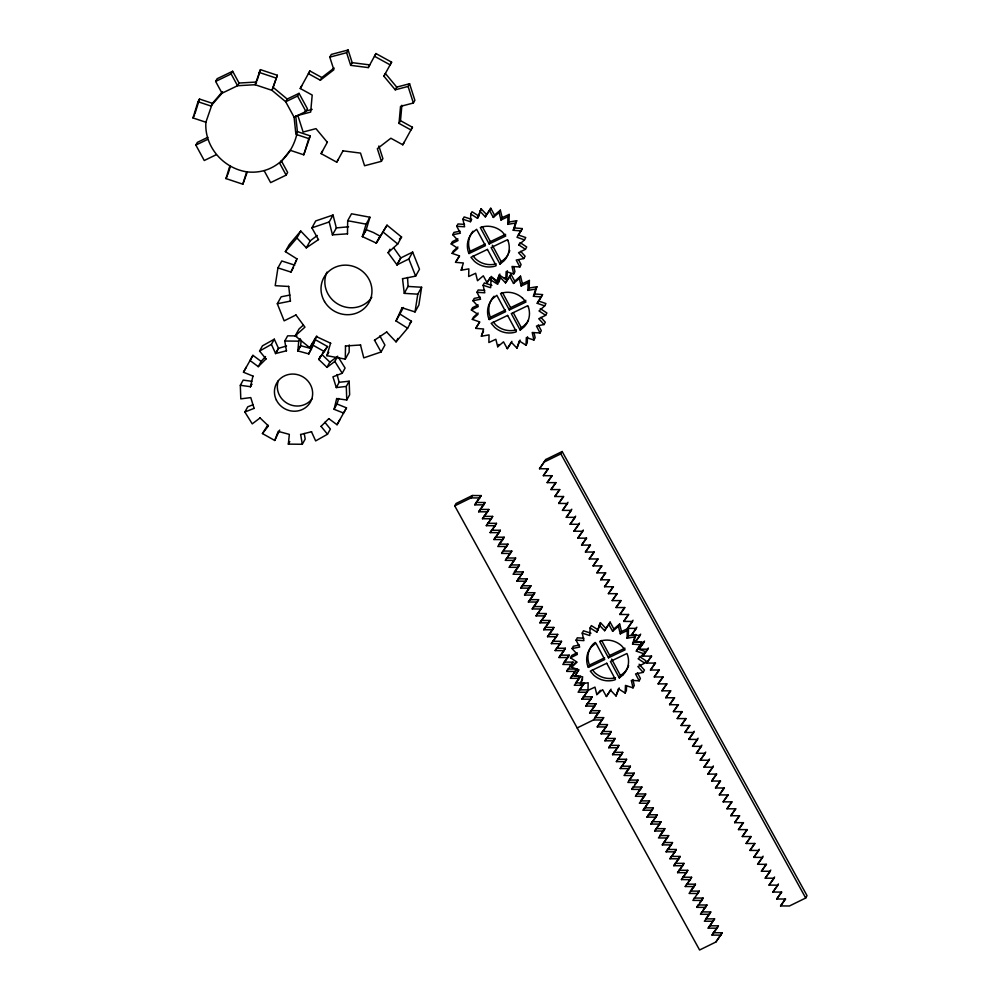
<?xml version="1.0" encoding="UTF-8"?>
<svg xmlns="http://www.w3.org/2000/svg" width="1000" height="1000" viewBox="0 0 1000 1000"><rect width="100%" height="100%" fill="white"/><g stroke="black" fill="none" stroke-linecap="round" stroke-linejoin="round"><path stroke-width="1.5" d="M288.7 286.325L290.45 301.25M402.05 307.762L415.025 311.938L418.875 305.012L421.613 287.25L408.113 286.438L407.525 277.475M330.588 343.212L326.875 355.675L345.288 359.125L345.513 346.025M347.463 233.812L347.688 220.712L351.525 213.787L369.938 217.237L366.225 229.688L362.388 236.612L366.1 224.163L369.938 217.237M349.25 344.925L349.125 352.2L345.288 359.125M421.613 287.25L417.775 294.163L404.275 293.363L402.512 278.575M507.762 224.375L509 222.05L516.675 220.7L515.438 223.038L507.762 224.375L507.938 216.75L509.175 214.425L502.2 217.662L500.962 220L499.1 212.5L500.337 210.175L502.2 217.662M509 222.05L509.175 214.425M527.962 290.4L529.2 288.062L536.875 286.712L535.638 289.05L527.962 290.4L528.138 282.762L529.375 280.438L522.4 283.688L521.175 286.012L519.3 278.525L520.538 276.188L522.4 283.688M529.2 288.062L529.375 280.438M627.075 638.237L628.312 635.9L635.988 634.55L634.75 636.888L627.075 638.237L627.25 630.6L628.488 628.275L621.512 631.525L620.288 633.85L618.413 626.362L619.65 624.025L621.512 631.525M628.312 635.9L628.488 628.275M470.45 221.7L471.688 219.363L464.137 216.925L462.912 219.25L470.45 221.7L470.8 214.075L472.025 211.75L478.75 215.975L477.512 218.312L470.8 214.075M500.375 277.675L498.95 282L492.238 277.762L491 280.087L490.662 287.712L483.113 285.262L484.35 282.938L491.887 285.375M459.212 256.188L455.525 262.337L463.375 262.987L461.175 270.225L468.85 268.875L468.675 276.512L475.65 273.263L477.512 280.75L483.3 275.825L487.075 282.675L491.3 276.4L496.737 282.137L499.1 274.95L505.812 279.175L506.163 271.562L513.7 274L514.938 271.675L513.913 267.162M507.325 270.75L507.05 276.85L505.812 279.175M479.412 322.2L475.725 328.35L483.587 329L481.375 336.238L489.05 334.888L488.875 342.525L495.85 339.275L497.713 346.763L503.512 341.838L507.287 348.688L511.5 342.413L516.938 348.15L519.3 340.962L526.025 345.2L526.362 337.575L533.913 340.025L535.138 337.688L534.125 333.175M527.525 336.775L527.25 342.863L526.025 345.2M590.112 627.925L596.825 632.163L598.062 629.837L591.35 625.6L590.112 627.925L589.775 635.55L582.225 633.1L583.462 630.775L591 633.212M578.525 670.037L574.837 676.188L582.7 676.838L580.487 684.075L588.162 682.725L587.987 690.362L594.963 687.113L596.825 694.613L602.625 689.675L606.4 696.525L610.612 690.25L616.05 695.987L618.413 688.8L625.138 693.037L625.475 685.413L633.025 687.862L634.25 685.525L632.888 679.513M626.575 686.137L626.362 690.7L625.138 693.037M401.887 105.237L400.5 120.688L412.438 127.25L410.95 129.95L399 123.387L400.538 106.375L413.387 103L414.875 100.3L409.575 83.737L396.725 87.112L395.238 89.812L383.888 76.188L391.6 62.15L375.962 53.562L374.462 56.262L390.112 64.85L391.6 62.15M250.387 386.8L253 375.988M304.237 433.5L305.188 439.075L302.3 444.275L288.35 444.125L289.337 434.375L278.212 431.375L274.762 440.475L262.438 433.562L267.838 425.05M308.875 353.913L297.863 350.925L298.725 341.163L300.163 338.562M297.625 350.887L300.625 345.712L301.188 340.138M336.688 398.488L334.087 409.3L343.6 413.062L346.488 407.863L337 404L338.713 398.475M294.762 265.15L281.775 260.975L277.938 267.9L275.2 285.663L288.7 286.475M415.025 311.938L417.775 294.163M290.875 272.213L297 258.762M402.088 307.625L395.962 321.075M513.237 230.275L514.462 227.95L522.325 228.588L521.087 230.925L513.237 230.275L515.438 223.038M514.462 227.95L516.675 220.7M483.5 331.012L481.375 336.238M533.438 296.288L534.675 293.962L542.525 294.6L541.287 296.938L533.438 296.288L535.638 289.05M534.675 293.962L536.875 286.712M582.612 678.85L580.487 684.075M632.55 644.125L633.787 641.8L641.637 642.45L640.4 644.775L632.55 644.125L634.75 636.888M633.787 641.8L635.988 634.55M295.738 115.913L297.4 131.613C292.825 156.113 272.738 175.025 246.688 171.825C222.987 168.113 204.262 146.5 205.888 122.238L192.975 117.938L198.012 101.737L199.513 99.038L212.413 103.338L222.525 91.675M194.925 113.775L199.513 99.038M205.888 122.238L212.413 103.338M247.325 171.875L242.838 184.2L225.938 178.575L229.775 166.2M297.4 131.613L310.3 135.912L308.812 138.613L295.9 134.312L294.088 117.188L285.7 101.75L272.013 90.35L277.35 75.275L260.438 69.65L255.1 84.725L237.562 85.725L222.037 93.212L210.925 106.025L198.012 101.737M227.85 174.5L230.425 166.25M257.025 80.65L260.438 69.65M242.838 184.2L246.688 171.825M277.35 75.275L272.013 90.35L255.1 84.725L256.6 82.025L239.05 83.038L237.562 85.725L231.15 73.938L232.65 71.25L239.05 83.038M290.863 150.512L303.775 154.812L308.812 138.613M310.3 135.912L303.775 154.812M477.512 218.312L481.112 208.787L486.55 214.525L485.312 216.863L479.875 211.125M478.75 215.975L481.112 208.787M499.862 274.05L496.737 282.137M520.062 340.062L516.938 348.15M596.825 632.163L600.425 622.638L605.862 628.387L604.625 630.712L599.188 624.975M598.062 629.837L600.425 622.638M619.175 687.9L616.05 695.987M295.287 263.475L295.525 262.787M295.963 261.562L296.5 260.212M308.762 353.875L315.2 339.625L327.525 346.538L318.75 359.475L320.913 355.575L318.837 359.538L327.088 367.425M279.662 430.1L274.762 440.475M312.15 347.388L315.2 339.625M403.4 307.512L399.888 314.025L411.463 321.275L407.625 328.2L396.037 341.863L386.662 332.025M455.525 262.337L459.613 255.975L452.113 253.375L457.788 248.325L451.163 243.95L458.062 240.562L452.75 234.713L460.387 233.212L456.75 226.287L457.987 223.962L464.538 224.363M452.75 234.713L453.975 232.387L460.087 231.188M451.163 243.95L452.4 241.625L457.912 238.912M452.113 253.375L453.35 251.05L457.887 247M489.538 210.588L490.763 208.25L494.538 215.1L493.312 217.438L489.538 210.588L485.312 216.863M469.038 253.512L485.425 245.662L476.613 229.3L472.612 232.525A21.15 20.125 27.9 0 0 468.462 252.3L469.038 253.512L470.275 251.188L485.288 243.988M461.175 270.225L462.413 267.9M481.625 227L480.325 227.562L489.15 243.962L490.387 241.625L505.625 234.325M475.725 328.35L479.812 321.987L472.312 319.387L478 314.337L471.362 309.975L478.263 306.575L472.95 300.738L480.588 299.225L476.95 292.3L478.188 289.975L484.738 290.375M472.95 300.738L474.188 298.4L480.288 297.2M471.362 309.975L472.6 307.638L478.113 304.925M487.075 282.675L490 277.838M508.225 240.938L507.6 239.662L491.1 247.562L499.975 264.062L501.213 261.725L492.337 245.238M472.312 319.387L473.55 317.062L478.1 313.012M525.45 249.3L518.825 244.938L520.05 242.6L526.688 246.975L525.45 249.3L518.55 252.7L523.862 258.538L525.1 256.212L520.675 251.337M518.825 244.938L524.5 239.887L525.737 237.55L518.237 234.95L522.325 228.588M491 280.087L497.713 284.325L500.075 277.137L505.513 282.875L510.975 274.262L514.75 281.112L513.513 283.45L509.738 276.6L510.975 274.262M489.25 319.525L505.625 311.675L496.825 295.312L492.812 298.538A21.15 20.125 27.9 0 0 488.663 318.312L489.25 319.525L490.475 317.2L505.5 310M513.7 274L512 266.475L519.862 266.962L521.1 264.637L518.675 260.025M501.825 293.012L500.538 293.575L509.35 309.975L510.588 307.638L525.837 300.338M497.713 346.763L498.95 344.438M507.287 348.688L511.9 341.337M528.438 306.95L527.8 305.675L511.3 313.575L520.175 330.075L521.413 327.75L525.487 324.462M538.438 300.975L545.938 303.562L544.7 305.9L537.212 303.3L542.525 294.6M540.875 317.35L545.3 322.225L544.075 324.55L538.763 318.712L545.65 315.312L546.888 312.987L540.262 308.612M533.913 340.025L532.2 332.5L540.062 332.975L541.3 330.65L538.275 324.888M574.837 676.188L578.925 669.825L571.425 667.225L577.112 662.175L570.475 657.812L577.375 654.412L572.062 648.575L579.7 647.062L576.062 640.15L577.3 637.812L583.85 638.212M572.062 648.575L573.3 646.237L579.4 645.037M570.475 657.812L571.712 655.475L577.225 652.763M571.425 667.225L576.075 661.862M608.85 624.438L610.087 622.112L613.862 628.962L612.625 631.287L608.85 624.438L604.625 630.712M588.362 667.362L604.738 659.513L595.938 643.15L591.925 646.375A21.15 20.125 27.9 0 0 587.775 666.15L588.362 667.362L589.587 665.037L604.612 657.837M600.938 640.85L599.65 641.413L608.462 657.812L609.7 655.475L624.95 648.175M596.825 694.613L600.375 690.3M606.4 696.525L611.013 689.175M623.3 674.575A21.15 20.125 27.9 0 0 627.475 654.812L626.912 653.512L610.413 661.413L619.288 677.913L620.525 675.588L624.6 672.3M637.55 648.812L645.05 651.4L643.812 653.737L636.325 651.137L641.637 642.45M639.1 664.225L644.412 670.062L643.188 672.387L637.875 666.55L644.762 663.15L646 660.825L639.375 656.462M633.025 687.862L631.312 680.337L639.175 680.825L640.413 678.487L637.388 672.725M327.312 142.262L315.975 128.637L303.125 132.025L297.825 115.45L310.663 112.062L312.2 95.062L300.25 88.5L309.887 70.963L321.838 77.513L334.125 68.025M338.237 159.488L336.737 162.188L321.1 153.6L327.425 142.088M350.675 65.35L352.175 62.65L348.113 50L346.625 52.7L350.675 65.35L368.25 67.6L375.962 53.562M336.737 162.188L343.075 150.675M342.962 150.85L360.525 153.1L364.575 165.75L381.4 161.325L377.35 148.675L390.863 138.238L402.812 144.8L412.438 127.25M192.975 117.938L194.475 115.25M222.037 93.212L215.637 81.425L217.125 78.725L232.65 71.25M216.088 154.8L204.25 160.512L195.85 145.075L197.35 142.375L207.875 137.3M225.938 178.575L227.425 175.875M299.037 93.338L287.188 99.05L285.7 101.75L297.538 96.037L299.037 93.338L307.425 108.775L305.938 111.475L294.088 117.188M300.25 88.5L301.75 85.812M309.887 70.963L308.4 73.65L320.337 80.213L333.85 69.775L329.8 57.125L331.3 54.425L348.113 50M320.337 80.213L321.838 77.513M290.338 150.15L279.738 163.337L286.15 175.125L270.637 182.613L264.225 170.825M286.15 175.125L287.638 172.425L281.238 160.637M368.25 67.6L369.738 64.9L352.175 62.65M321.1 153.6L322.587 150.9M296.925 258.875L285.35 251.625L289.188 244.713L300.763 231.05L310.15 240.888L317.275 235.5M383.888 76.188L385.387 73.5L396.725 87.112M285.35 251.625L296.925 237.975L300.763 231.05M318.438 239.613L311.887 227.85L315.725 220.925L333.038 215.037L336.312 227.913L348.575 226.788M293.525 267.312L290.925 272.062L277.938 267.9M310.262 240.787L306.312 247.812L296.925 237.975M295.95 314.988L284.15 320.838L277.312 303.725L281.163 296.8L289.887 295.062M252.95 376.087L243.475 372.225L246.35 367.038M265.538 356.562L261.163 361.425L252.925 355.35L250.037 360.538L258.275 366.625L266.1 358.862M311.887 227.85L329.2 221.962L333.038 215.037M254.125 408.462L250.763 397.587L240.787 398.875L240.325 385.3L243.2 380.112L251.838 381.3M266.012 358.925L259.575 351.05L262.45 345.85L274.3 339.188L278.488 348.325L275.613 353.525L271.425 344.387L274.3 339.188M395.238 89.812L408.075 86.425L409.575 83.737M261.225 361.337L258.212 366.712M336.45 227.875L332.475 234.838L329.2 221.962M250.413 386.587L251.85 383.988L250.4 386.688L240.325 385.3M399 123.387L400.5 120.688M381.4 161.325L382.9 158.625L378.85 145.975M275.5 353.562L278.587 348.288L286.537 346.012M260.062 417.95L252.237 423.862L244.862 412.025L247.738 406.838L253 404.738M286.438 350.788L284.775 341.012L287.65 335.825L296.95 335.913M316.75 336.788L309.8 347.725L295.225 335.85L299.062 328.925L303.387 325.062M402.812 144.8L404.3 142.1M297.863 350.925L300.738 345.725L311.537 348.638M362.238 236.575L366.362 229.737L373.338 232.475L380.062 236.125L376.225 243.05L387.013 225.175L401.575 237.062L397.738 243.988L388.038 252.688M309.8 347.725L313 341.962M308.663 353.825L311.65 348.675M376.35 243.137L387.013 225.175M326.875 355.675L328.8 352.212M397.088 264.975L388.137 252.787L389.95 249.225M329.825 362.062L327.013 367.337L334.837 361.425L337.713 356.238L329.9 362.15L321.9 354.487M288.35 444.125L289.788 441.538M396.938 264.713L400.788 257.787L393.525 247.55M412.663 252.075L400.85 257.925L397.013 264.85L408.825 258.988L412.663 252.075L419.487 269.188L415.65 276.112L402.55 278.725M336.3 387.587L339.162 382.287L349.162 381.213L346.287 386.413L336.3 387.587L332.95 376.825L342.225 373.263L345.1 368.062L338.537 357.55M334.125 409.188L337.038 403.9M404.275 293.363L408.113 286.288M311.475 431.763L315.663 440.9L327.5 434.237L330.387 429.05L324.875 422.3M336.675 398.587L346.763 399.988L349.637 394.787L349.162 381.213M328.8 418.663L337.038 424.738L339.913 419.55M399.963 313.913L396.037 320.95L407.625 328.2M360.5 345L363.775 357.875L381.087 351.987L384.925 345.062L379.825 335.913M396.037 341.863L397.962 338.4M720.925 935.15L712.038 935.088L713.35 932.725L722.237 932.775L715.863 942.025L699.6 950L454.738 505.875L456.05 503.5L472.312 495.525L481.2 495.588L474.825 504.837L483.713 504.888L485.025 502.525L476.138 502.463L474.825 504.837M454.738 505.875L471 497.9L472.312 495.525M479.963 509.412L488.85 509.462L487.537 511.838L478.65 511.775L485.025 502.525M483.8 516.35L492.675 516.4L491.362 518.775L482.475 518.713L488.85 509.462M487.625 523.288L496.5 523.337L495.188 525.712L486.312 525.662L492.675 516.4M491.45 530.225L500.325 530.275L499.012 532.65L490.138 532.6L496.5 523.337M495.275 537.163L504.162 537.225L502.837 539.587L493.963 539.538L500.325 530.275M780.562 905.925L785.612 899.038L776.725 898.988L781.787 892.1L772.9 892.05L777.962 885.163L769.075 885.113L774.137 878.225L765.25 878.175L770.312 871.287L761.425 871.225L766.488 864.35L757.6 864.287L762.663 857.4L753.775 857.35L758.838 850.462L749.95 850.413L755.013 843.525L746.125 843.475L751.188 836.587L742.3 836.538L747.35 829.65L738.475 829.587L743.525 822.712L734.65 822.65L739.7 815.763L730.825 815.713L735.875 808.825L726.988 808.775L732.05 801.888L723.162 801.838L728.225 794.95L719.338 794.9L724.4 788.012L715.512 787.95L720.575 781.075L711.688 781.012L716.75 774.125L707.862 774.075L712.925 767.188L704.038 767.138L709.1 760.25L700.212 760.2L705.275 753.312L696.388 753.263L701.45 746.375L692.562 746.312L697.613 739.438L688.737 739.375L693.787 732.487L684.912 732.438L689.963 725.55L681.075 725.5L686.137 718.612L677.25 718.562L682.312 711.675L673.425 711.625L678.487 704.737L669.6 704.675L674.663 697.8L665.775 697.738L670.837 690.85L661.95 690.8L667.013 683.913L658.125 683.863L663.188 676.975L654.3 676.925L659.362 670.037L650.475 669.987L655.537 663.1L646.65 663.037L651.7 656.162L642.825 656.1L647.875 649.212L639 649.163L644.05 642.275L635.175 642.225L640.225 635.337L631.337 635.288L636.4 628.4L627.513 628.35L632.575 621.462L623.688 621.4L628.75 614.525L619.862 614.462L624.925 607.575L616.038 607.525L621.1 600.638L612.212 600.588L617.275 593.7L608.387 593.65L613.45 586.763L604.562 586.712L609.625 579.825L600.737 579.763L605.8 572.888L596.912 572.825L601.962 565.938L593.088 565.887L598.138 559L589.263 558.95L594.312 552.062L585.438 552.013L590.487 545.125L581.6 545.075L586.663 538.188L577.775 538.138L582.837 531.25L573.95 531.188L579.012 524.3L570.125 524.25L575.188 517.362L566.3 517.312L571.362 510.425L562.475 510.375L567.537 503.488L558.65 503.438L563.713 496.55L554.825 496.5L559.888 489.613L551 489.55L556.062 482.675L547.175 482.612L552.225 475.725L543.35 475.675L548.4 468.787L539.525 468.738L545.887 459.475L562.163 451.512L807.025 895.638L805.713 898.012L789.438 905.987L780.562 905.925L785.238 898.962M539.525 468.738L545.887 459.475M543.35 475.675L548.038 468.713M510.5 553.475L501.613 553.413L502.925 551.05L511.812 551.1L505.438 560.35L514.325 560.413L515.638 558.038L506.75 557.987L505.438 560.35M501.613 553.413L507.987 544.163L499.1 544.1L504.162 537.225M544.575 461.85L560.85 453.875L562.163 451.512M547.175 482.612L551.862 475.65M551 489.55L555.688 482.6M510.575 564.925L519.462 564.975L518.15 567.35L509.263 567.3L515.638 558.038M554.825 496.5L559.513 489.538M558.65 503.438L563.337 496.475M518.225 578.8L527.112 578.862L525.8 581.225L516.912 581.175L523.288 571.912L514.4 571.862L519.462 564.975M516.912 581.175L523.288 571.912M562.475 510.375L568 502.262M529.625 588.162L520.737 588.112L522.05 585.737L530.938 585.8L524.562 595.05L533.45 595.1L534.763 592.737L525.875 592.688L524.562 595.05M566.3 517.312L571.825 509.2M570.125 524.25L575.662 516.15M529.7 599.625L538.587 599.675L537.275 602.05L528.387 601.987L534.763 592.737M573.95 531.188L579.487 523.088M533.538 606.562L542.413 606.613L541.1 608.987L532.212 608.938L538.587 599.675M577.775 538.138L583.312 530.025M537.362 613.5L546.237 613.55L544.925 615.925L536.05 615.875L542.413 606.613M581.6 545.075L586.287 538.112M541.188 620.438L550.075 620.5L548.75 622.863L539.875 622.812L546.237 613.55M585.438 552.013L590.112 545.05M545.013 627.375L553.9 627.438L552.575 629.8L543.7 629.75L550.075 620.5M589.263 558.95L593.95 551.987M548.837 634.325L557.725 634.375L556.413 636.737L547.525 636.688L553.9 627.438M593.088 565.887L597.775 558.925M552.663 641.263L561.55 641.312L560.237 643.688L551.35 643.625L557.725 634.375M596.912 572.825L601.6 565.875M556.487 648.2L565.375 648.25L564.062 650.625L555.175 650.562L561.55 641.312M600.737 579.763L605.425 572.812M560.312 655.138L569.2 655.188L567.888 657.562L559 657.513L565.375 648.25M604.562 586.712L609.25 579.75M608.387 593.65L613.075 586.688M575.538 671.438L566.65 671.388L567.962 669.013L576.85 669.075L570.475 678.325L579.362 678.375L580.675 676.012L575.612 682.9L584.5 682.95L578.125 692.2L587.013 692.262L588.325 689.887L579.438 689.837L584.5 682.95M566.65 671.388L573.025 662.138L564.138 662.075L569.2 655.188M612.212 600.588L616.9 593.625M570.475 678.325L571.788 675.962L579.2 676M616.038 607.525L620.725 600.562M619.862 614.462L624.55 607.5M623.688 621.4L628.375 614.45M583.275 696.775L592.15 696.825L590.837 699.2L581.95 699.15L588.325 689.887M627.513 628.35L633.05 620.237M587.1 703.713L595.975 703.775L594.663 706.137L585.788 706.087L592.15 696.825M631.337 635.288L636.875 627.175M590.925 710.65L599.812 710.713L598.488 713.075L589.612 713.025L595.975 703.775M635.175 642.225L640.7 634.113M639 649.163L644.525 641.062M598.575 724.538L607.463 724.587L606.15 726.963L597.263 726.9L603.638 717.65L594.75 717.6L599.812 710.713M597.263 726.9L603.638 717.65M642.825 656.1L648.35 648M602.4 731.475L611.287 731.525L609.975 733.9L601.087 733.838L607.463 724.587M646.65 663.037L651.338 656.087M606.225 738.413L615.112 738.462L613.8 740.837L604.913 740.788L611.287 731.525M650.475 669.987L655.163 663.025M610.05 745.35L618.938 745.413L617.625 747.775L608.737 747.725L615.112 738.462M654.3 676.925L658.988 669.963M613.875 752.288L622.762 752.35L621.45 754.712L612.562 754.663L618.938 745.413M658.125 683.863L662.812 676.9M617.7 759.237L626.587 759.287L625.275 761.65L616.388 761.6L622.762 752.35M661.95 690.8L666.637 683.838M621.525 766.175L630.413 766.225L629.1 768.6L620.212 768.538L626.587 759.287M665.775 697.738L670.462 690.775M669.6 704.675L674.287 697.725M634.237 773.162L629.188 780.05L638.062 780.1L636.75 782.475L627.863 782.425L634.237 773.162L625.35 773.112L630.413 766.225M673.425 711.625L678.112 704.663M640.575 789.412L631.7 789.362L633.013 786.988L641.888 787.05L635.525 796.3L644.4 796.35L645.713 793.988L636.838 793.925L635.525 796.3M677.25 718.562L681.938 711.6M681.075 725.5L685.763 718.538M684.912 732.438L689.587 725.475M644.488 807.812L653.375 807.862L652.062 810.238L643.175 810.175L649.55 800.925L640.662 800.875L645.713 793.988M643.175 810.175L649.55 800.925M688.737 739.375L694.262 731.275M648.312 814.75L657.2 814.8L655.888 817.175L647 817.113L653.375 807.862M692.562 746.312L698.088 738.213M652.138 821.688L661.025 821.737L659.712 824.112L650.825 824.062L657.2 814.8M696.388 753.263L701.912 745.15M655.962 828.625L664.85 828.675L663.538 831.05L654.65 831L661.025 821.737M700.212 760.2L705.738 752.087M704.038 767.138L709.562 759.025M663.612 842.513L672.5 842.562L671.188 844.925L662.3 844.875L668.675 835.625L659.788 835.562L664.85 828.675M662.3 844.875L668.675 835.625M707.862 774.075L713.388 765.962M667.438 849.45L676.325 849.5L675.013 851.875L666.125 851.812L672.5 842.562M711.688 781.012L716.375 774.05M671.263 856.388L680.15 856.438L678.838 858.812L669.95 858.75L676.325 849.5M715.512 787.95L720.2 781M675.088 863.325L683.975 863.375L682.663 865.75L673.775 865.7L680.15 856.438M719.338 794.9L724.025 787.938M678.925 870.263L687.8 870.312L686.488 872.688L677.6 872.638L683.975 863.375M723.162 801.838L727.85 794.875M682.75 877.2L691.625 877.262L690.312 879.625L681.438 879.575L687.8 870.312M726.988 808.775L731.675 801.812M686.575 884.137L695.45 884.2L694.137 886.562L685.263 886.513L691.625 877.262M730.825 815.713L735.5 808.75M734.65 822.65L739.325 815.688M694.225 898.025L703.112 898.075L701.8 900.45L692.913 900.387L699.287 891.137L690.4 891.087L695.45 884.2M738.475 829.587L743.162 822.638M705.625 907.387L696.737 907.337L698.05 904.963L706.938 905.013L700.562 914.275L709.45 914.325L710.763 911.95L701.875 911.9L700.562 914.275M742.3 836.538L746.988 829.575M746.125 843.475L750.812 836.513M749.95 850.413L754.638 843.45M709.525 925.775L718.413 925.837L717.1 928.2L708.213 928.15L714.587 918.9L705.7 918.838L710.763 911.95M708.213 928.15L714.587 918.9M753.775 857.35L759.3 849.237M757.6 864.287L763.125 856.188M715.863 942.025L722.237 932.775M761.425 871.225L766.112 864.275M765.25 878.175L770.788 870.062M769.075 885.113L774.613 877M772.9 892.05L778.438 883.938M776.725 898.988L781.413 892.025M243.475 372.225L252.925 355.35M337.038 424.738L346.488 407.863M313.637 340.812L316.725 335.938M521.087 230.925L517 237.288L524.5 239.887M537.212 303.3L541.287 296.938M636.325 651.137L640.4 644.775M486.55 214.525L490.763 208.25M505.513 282.875L509.738 276.6M605.862 628.387L610.087 622.112M476.138 502.463L481.2 495.588M478.65 511.775L483.713 504.888M482.475 518.713L487.537 511.838M486.312 525.662L491.362 518.775M490.138 532.6L495.188 525.712M493.963 539.538L499.012 532.65M502.837 539.587L497.788 546.475L506.675 546.525M503.762 549.9L507.987 544.163M507.587 556.838L511.812 551.1M509.263 567.3L514.325 560.413M518.15 567.35L513.088 574.237L521.975 574.288M522.9 584.6L527.112 578.862M520.737 588.112L525.8 581.225M525.875 592.688L530.938 585.8M528.387 601.987L533.45 595.1M532.212 608.938L537.275 602.05M536.05 615.875L541.1 608.987M539.875 622.812L544.925 615.925M543.7 629.75L548.75 622.863M547.525 636.688L552.575 629.8M551.35 643.625L556.413 636.737M555.175 650.562L560.237 643.688M559 657.513L564.062 650.625M567.888 657.562L562.825 664.45L571.712 664.5M569.65 666.725L573.025 662.138M572.638 674.812L576.85 669.075M579.362 678.375L574.3 685.263L583.188 685.325M581.95 699.15L587.013 692.262M585.788 706.087L590.837 699.2M589.612 713.025L594.663 706.137M577.163 727.938L593.438 719.963L598.488 713.075M601.087 733.838L606.15 726.963M604.913 740.788L609.975 733.9M608.737 747.725L613.8 740.837M612.562 754.663L617.625 747.775M616.388 761.6L621.45 754.712M620.212 768.538L625.275 761.65M629.1 768.6L624.038 775.475L632.925 775.537M634.688 784.7L638.062 780.1M631.7 789.362L636.75 782.475M637.675 792.788L641.888 787.05M644.4 796.35L639.35 803.238L648.225 803.288M647 817.113L652.062 810.238M650.825 824.062L655.888 817.175M654.65 831L659.712 824.112M663.538 831.05L658.475 837.938L667.362 837.987M666.125 851.812L671.188 844.925M669.95 858.75L675.013 851.875M673.775 865.7L678.838 858.812M677.6 872.638L682.663 865.75M681.438 879.575L686.488 872.688M685.263 886.513L690.312 879.625M694.137 886.562L689.087 893.45L697.962 893.512M696.75 894.575L699.287 891.137M699.737 902.663L703.112 898.075M696.737 907.337L701.8 900.45M702.712 910.75L706.938 905.013M709.45 914.325L704.388 921.213L713.275 921.263M713.35 932.725L718.413 925.837M712.038 935.088L717.1 928.2M322.475 353.175L327.525 346.538M262.438 433.562L268.425 425.875M328.862 418.575L320.988 426.425M409.525 323.562L411.463 321.275M306.2 247.913L318.562 239.537M399.425 238.988L401.575 237.062M295.225 335.85L304.938 327.15L295.875 314.85M386.763 331.925L374.4 340.3M544.7 305.9L539.025 310.95L545.65 315.312M643.812 653.737L638.138 658.787L644.762 663.15M494.538 215.1L500.337 210.175M493.312 217.438L499.1 212.5M514.75 281.112L520.538 276.188M513.513 283.45L519.3 278.525M613.862 628.962L619.65 624.025M612.625 631.287L618.413 626.362M505.288 258.45L501.225 261.75M499.975 264.062L504.05 260.775A21.15 20.125 27.9 0 0 508.15 240.963M520.175 330.075L524.25 326.8A21.15 20.125 27.9 0 0 528.362 306.975M595.163 642.438L593.162 644.05A21.15 20.125 27.9 0 0 589.012 663.825L589.587 665.037M619.288 677.913L623.362 674.638M259.575 351.05L271.425 344.387M215.637 81.425L231.15 73.938M195.85 145.075L207.7 139.362M489.15 243.962L505.775 235.987L502.225 231.875A21.15 20.125 27.9 0 0 481.65 227.075M509.35 309.975L525.988 302L522.425 297.9M608.462 657.812L625.1 649.85L621.538 645.738A21.15 20.125 27.9 0 0 600.975 640.925M500.962 220L507.938 216.75M521.175 286.012L528.138 282.762M620.288 633.85L627.25 630.6M521.35 327.8L513.275 312.625M620.462 675.638L611.65 659.087M244.862 412.025L254.075 408.363M311.575 431.725L300.538 434.513M275.712 353.488L286.55 350.775M329.8 57.125L346.625 52.7M305.025 111.25L312.162 109.375M332.325 234.862L347.612 233.825M277.312 303.725L290.413 301.112M360.65 344.975L345.363 346.012M523.862 258.538L516.225 260.05L519.862 266.962M544.075 324.55L536.438 326.062L540.062 332.975M643.188 672.387L635.55 673.9L639.175 680.825M471 497.9L479.888 497.95M593.438 719.963L602.325 720.013M284.775 341.012L298.725 341.163M456.75 226.287L464.613 226.775L462.912 219.25M476.95 292.3L484.812 292.787L483.113 285.262M576.062 640.15L583.925 640.625L582.225 633.1M347.688 220.712L366.1 224.163M330.737 343.263L316.625 336.7M362.525 236.663L376.087 242.975M258.95 72.35L275.85 77.975M312.325 344.812L324.637 351.725M268.238 425.737L259.988 417.863M383.162 232.1L397.738 243.988M273.5 87.65L287.188 99.05M504.025 277.675L506.75 280.538M473.075 255.975L475.675 258.988A21.15 20.125 27.9 0 0 496.188 263.85M493.275 321.987L495.875 325A21.15 20.125 27.9 0 0 516.4 329.862M592.388 669.825L594.987 672.837A21.15 20.125 27.9 0 0 615.513 677.7M321.075 426.362L327.5 434.237M334.837 361.425L342.225 373.263M374.538 340.225L381.087 351.987M560.85 453.875L805.713 898.012M297.538 96.037L305.938 111.475M482.3 226.6L490.387 241.625M502.5 292.613L510.588 307.638M601.613 640.45L609.7 655.475M470.275 251.188L469.675 249.975A21.15 20.125 27.9 0 1 472.987 231.188M490.475 317.2L489.888 315.988A21.15 20.125 27.9 0 1 494.062 296.212M408.825 258.988L415.65 276.112M337.05 374.538L339.175 382.4M408.075 86.425L413.387 103M300.65 434.5L302.3 444.275M346.287 386.413L346.763 399.988M371.825 297.225A25.787 24.475 29 0 1 338.363 304.337A25.787 24.475 29 0 1 326.95 272.1M628.65 665.55A21.15 20.125 27.9 0 1 624.538 672.25M312.25 398.55A19.338 18.35 29 0 1 287.863 403.688A19.338 18.35 29 0 1 278.363 380.588M509.738 250.438A21.15 20.125 27.9 0 1 508.85 252.925M508.275 254.112A21.15 20.125 27.9 0 1 505.225 258.4M501.863 293.087A21.15 20.125 27.9 0 1 522.375 297.95M528.488 320.125A21.15 20.125 27.9 0 1 525.425 324.412M487.425 249.412L470.962 257.3L474.438 261.312A21.15 20.125 27.9 0 0 494.963 266.175L496.163 265.663L487.425 249.412M507.625 315.425L491.175 323.312L494.65 327.325A21.15 20.125 27.9 0 0 515.163 332.2L516.362 331.675L507.625 315.425M606.737 663.263L590.288 671.15L593.763 675.175A21.15 20.125 27.9 0 0 614.275 680.037L615.475 679.513L606.737 663.263M324.525 301.537A25.787 24.475 29 0 0 368.663 303.075A25.787 24.475 29 0 0 346.262 265.15A25.787 24.475 29 0 0 324.525 301.537M276.35 400.012A19.338 18.35 29 0 0 309.363 403.738A19.338 18.35 29 0 0 294.913 374.175A19.338 18.35 29 0 0 276.35 400.012"/></g></svg>
